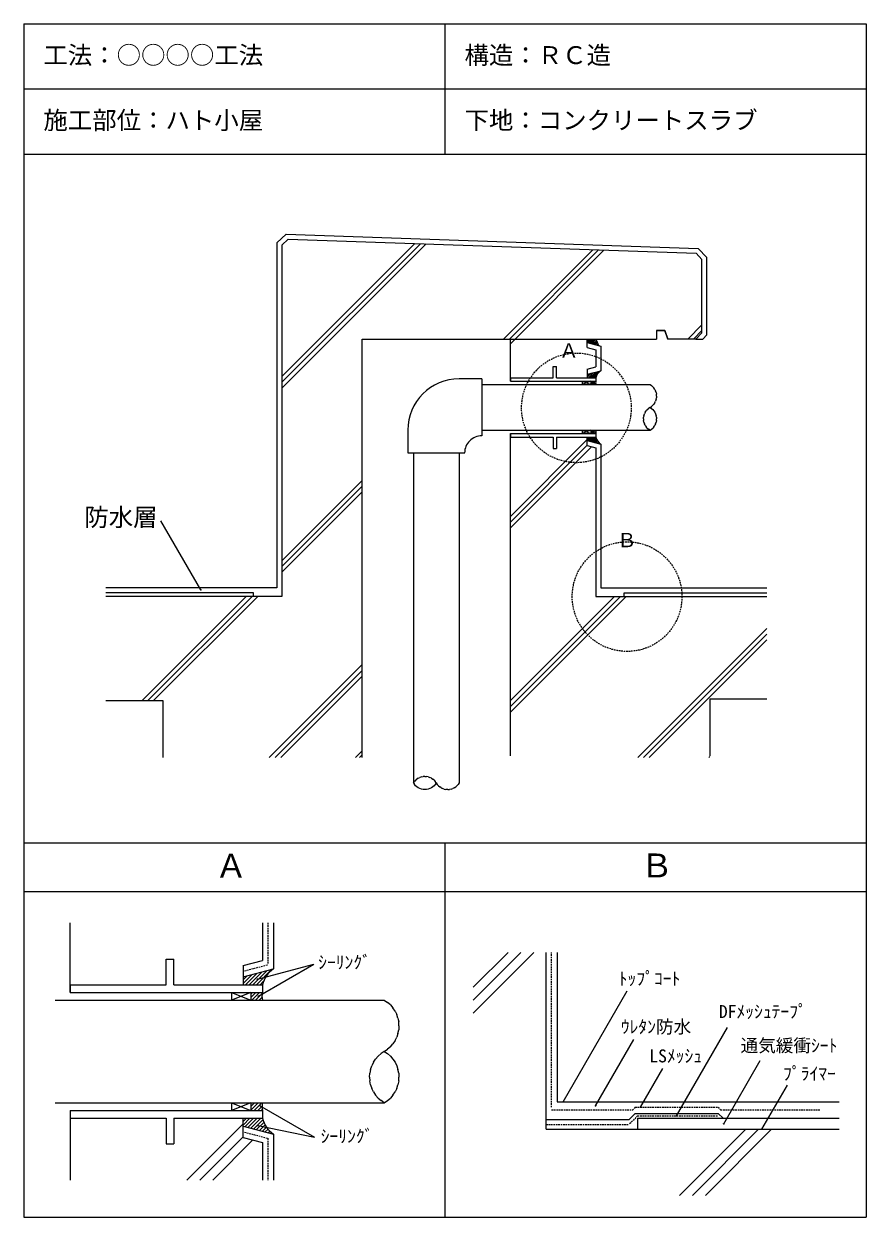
# Model space of a CAD drawing. Units: millimetres, scale not verified. Extents: x -517 to 518, y -673 to 792.
import ezdxf
from ezdxf.enums import TextEntityAlignment as Align

# ---------------------------------------------------------------- set-up
doc = ezdxf.new("R2010")
doc.units = ezdxf.units.MM
doc.header["$PDMODE"] = 32
doc.header["$PDSIZE"] = 0.8
doc.linetypes.add('DASHED2', pattern=[3, 2, -1])
doc.layers.add('0-0', color=7, linetype='Continuous', lineweight=13)
doc.styles.add('ＭＳ ゴシック', font='')
doc.styles.get('ＭＳ ゴシック').set_extended_font_data('MS Gothic')

msp = doc.modelspace()

# ---------------------------------------------------------------- linework, layer by layer
at = {"layer": '0-0'}
for p, q in [((-516.864, 792.357), (-516.864, -673.469)), ((-516.864, 792.357), (517.853, 792.357)), ((0.494, 792.357), (0.494, 632.357)), ((517.853, 792.357), (517.853, -673.469)), ((-516.864, 712.357), (517.853, 712.357)), ((-516.864, 632.357), (517.853, 632.357)), ((-192.363, 527.981), (-199.916, 520.687)), ((-192.363, 527.981), (308.896, 510.476)), ((-199.916, 359.115), (-36.493, 522.538)), ((-199.916, 352.044), (-29.66, 522.299)), ((-199.916, 344.973), (-22.828, 522.06)), ((-199.916, 520.687), (-199.916, 89.101)), ((72.466, 405.222), (182.146, 514.903)), ((79.537, 405.222), (188.979, 514.664)), ((80.784, 399.398), (195.811, 514.425)), ((308.896, 510.476), (316.19, 502.923)), ((316.19, 502.923), (308.896, 510.476)), ((316.19, 412.646), (316.19, 502.923)), ((298.74, 405.222), (316.19, 422.672)), ((305.811, 405.222), (316.19, 415.601)), ((316.19, 412.646), (308.765, 405.222)), ((-101.216, 405.222), (260.19, 405.222)), ((-101.216, -108.83), (-101.216, 405.222)), ((80.784, 353.422), (80.784, 405.222)), ((175.284, 394.722), (175.284, 405.222)), ((308.765, 405.222), (274.19, 405.222)), ((175.284, 394.722), (185.784, 391.908)), ((185.784, 391.908), (185.784, 370.935)), ((175.284, 368.122), (185.784, 370.935)), ((175.284, 368.122), (175.284, 357.622)), ((45.784, 356.222), (17.784, 356.222)), ((45.784, 356.222), (45.784, 286.222)), ((168.984, 353.422), (179.484, 349.222)), ((179.484, 353.422), (168.984, 349.222)), ((168.984, 353.422), (168.984, 349.222)), ((179.484, 353.422), (179.484, 349.222)), ((45.784, 349.222), (252.339, 349.222)), ((252.339, 349.222), (254.088, 348.044)), ((255.672, 346.646), (254.088, 348.044)), ((255.672, 346.646), (257.06, 345.055)), ((258.229, 343.296), (257.06, 345.055)), ((258.229, 343.296), (259.16, 341.401)), ((259.836, 339.4), (259.16, 341.401)), ((259.836, 339.4), (260.247, 337.329)), ((260.384, 335.222), (260.247, 337.329)), ((255.672, 323.797), (254.088, 322.4)), ((255.672, 323.797), (257.06, 325.389)), ((258.229, 327.147), (257.06, 325.389)), ((258.229, 327.147), (259.16, 329.043)), ((259.836, 331.043), (259.16, 329.043)), ((259.836, 331.043), (260.247, 333.114)), ((260.384, 335.222), (260.247, 333.114)), ((244.294, 307.222), (244.432, 309.329)), ((244.842, 311.4), (244.432, 309.329)), ((244.842, 311.4), (245.519, 313.401)), ((246.449, 315.296), (245.519, 313.401)), ((246.449, 315.296), (247.619, 317.055)), ((249.007, 318.646), (247.619, 317.055)), ((249.007, 318.646), (250.59, 320.044)), ((252.339, 321.222), (250.59, 320.044)), ((252.339, 321.222), (254.088, 322.4)), ((252.339, 321.222), (254.088, 320.044)), ((254.088, 320.044), (255.672, 318.646)), ((255.672, 318.646), (257.06, 317.055)), ((257.06, 317.055), (258.229, 315.296)), ((258.229, 315.296), (259.16, 313.401)), ((259.16, 313.401), (259.836, 311.4)), ((260.247, 309.329), (259.836, 311.4)), ((260.247, 309.329), (260.384, 307.222)), ((-45.216, 293.222), (-45.216, 265.222)), ((45.784, 293.222), (252.339, 293.222)), ((168.984, 293.222), (179.484, 289.022)), ((179.484, 293.222), (168.984, 289.022)), ((168.984, 293.222), (168.984, 289.022)), ((179.484, 293.222), (179.484, 289.022)), ((244.294, 307.222), (244.432, 305.114)), ((244.842, 303.043), (244.432, 305.114)), ((244.842, 303.043), (245.519, 301.043)), ((246.449, 299.147), (245.519, 301.043)), ((246.449, 299.147), (247.619, 297.389)), ((249.007, 295.797), (247.619, 297.389)), ((249.007, 295.797), (250.59, 294.4)), ((252.339, 293.222), (250.59, 294.4)), ((252.339, 293.222), (254.088, 294.4)), ((254.088, 294.4), (255.672, 295.797)), ((257.06, 297.389), (255.672, 295.797)), ((257.06, 297.389), (258.229, 299.147)), ((259.16, 301.043), (258.229, 299.147)), ((259.16, 301.043), (259.836, 303.043)), ((260.247, 305.114), (259.836, 303.043)), ((260.247, 305.114), (260.384, 307.222)), ((80.784, -106.899), (80.784, 289.022)), ((80.784, 187.266), (175.284, 281.766)), ((175.284, 274.322), (175.284, 284.822)), ((-45.216, 265.222), (24.784, 265.222)), ((-38.216, 265.222), (-38.216, -140.137)), ((17.784, 265.222), (17.784, -140.137)), ((80.784, 180.195), (175.284, 274.695)), ((80.784, 173.124), (180.567, 272.906)), ((175.284, 274.322), (185.784, 271.508)), ((185.784, 271.508), (185.784, 89.101)), ((-199.916, 132.841), (-101.216, 231.541)), ((-199.916, 125.769), (-101.216, 224.469)), ((-199.916, 118.698), (-101.216, 217.398)), ((-299.586, 97.231), (-348.482, 181.92)), ((-199.916, 89.101), (-416.216, 89.101)), ((-371.586, -38.83), (-243.655, 89.101)), ((-364.515, -38.83), (-236.584, 89.101)), ((-357.444, -38.83), (-229.513, 89.101)), ((80.784, -53.15), (223.035, 89.101)), ((80.784, -46.079), (215.964, 89.101)), ((80.784, -39.008), (208.893, 89.101)), ((185.784, 89.101), (395.784, 89.101)), ((237.236, -108.83), (395.784, 49.718)), ((244.308, -108.83), (395.784, 42.647)), ((251.379, -108.83), (395.784, 35.576)), ((-215.312, -108.83), (-101.216, 5.266)), ((-208.241, -108.83), (-101.216, -1.805)), ((-201.17, -108.83), (-101.216, -8.876)), ((-416.216, -38.83), (-346.216, -38.83)), ((-346.216, -38.83), (-346.216, -108.83)), ((325.784, -36.899), (325.784, -106.899)), ((325.784, -36.899), (395.784, -36.899)), ((-109.552, -108.83), (-101.216, -100.494)), ((-104.602, -108.83), (-101.216, -105.444)), ((324.753, -108.83), (325.784, -107.799)), ((-38.216, -140.137), (-37.035, -138.384)), ((-38.216, -140.137), (-38.216, -140.137)), ((-38.216, -140.137), (-37.035, -141.889)), ((-35.637, -136.801), (-37.035, -138.384)), ((-35.637, -143.472), (-37.035, -141.889)), ((-35.637, -136.801), (-34.045, -135.414)), ((-34.045, -144.86), (-35.637, -143.472)), ((-32.287, -134.245), (-34.045, -135.414)), ((-32.287, -146.029), (-34.045, -144.86)), ((-32.287, -134.245), (-30.391, -133.314)), ((-30.391, -146.959), (-32.287, -146.029)), ((-28.39, -132.639), (-30.391, -133.314)), ((-28.39, -132.639), (-26.319, -132.229)), ((-24.22, -132.092), (-26.319, -132.229)), ((-24.22, -132.092), (-22.112, -132.229)), ((-20.041, -132.639), (-22.112, -132.229)), ((-20.041, -132.639), (-18.04, -133.314)), ((-16.144, -134.245), (-18.04, -133.314)), ((-16.144, -146.029), (-18.04, -146.959)), ((-16.144, -134.245), (-14.386, -135.414)), ((-14.386, -144.86), (-16.144, -146.029)), ((-12.794, -136.801), (-14.386, -135.414)), ((-12.794, -143.472), (-14.386, -144.86)), ((-12.794, -136.801), (-11.396, -138.384)), ((-11.396, -141.889), (-12.794, -143.472)), ((-10.216, -140.137), (-11.396, -138.384)), ((-10.216, -140.137), (-11.396, -141.889)), ((-10.216, -140.137), (-9.035, -141.889)), ((-7.637, -143.472), (-9.035, -141.889)), ((-7.637, -143.472), (-6.045, -144.86)), ((-4.287, -146.029), (-6.045, -144.86)), ((-4.287, -146.029), (-2.391, -146.959)), ((11.856, -146.029), (9.96, -146.959)), ((11.856, -146.029), (13.614, -144.86)), ((15.206, -143.472), (13.614, -144.86)), ((15.206, -143.472), (16.604, -141.889)), ((17.784, -140.137), (16.604, -141.889)), ((-28.39, -147.635), (-30.391, -146.959)), ((-26.319, -148.044), (-28.39, -147.635)), ((-24.212, -148.182), (-26.319, -148.044)), ((-22.112, -148.044), (-24.212, -148.182)), ((-20.041, -147.635), (-22.112, -148.044)), ((-18.04, -146.959), (-20.041, -147.635)), ((-0.39, -147.635), (-2.391, -146.959)), ((-0.39, -147.635), (1.681, -148.044)), ((3.788, -148.182), (1.681, -148.044)), ((3.788, -148.182), (5.888, -148.044)), ((7.959, -147.635), (5.888, -148.044)), ((7.959, -147.635), (9.96, -146.959)), ((-516.864, -213.469), (517.853, -213.469)), ((0.494, -213.469), (0.494, -673.469)), ((-516.864, -273.469), (517.853, -273.469)), ((-460.128, -397.524), (-460.128, -311.974)), ((-223.878, -311.974), (-223.878, -358.119)), ((35.202, -422.878), (109.725, -348.354)), ((35.202, -406.968), (93.815, -348.354)), ((35.202, -391.058), (77.905, -348.354)), ((124.623, -565.505), (124.623, -348.354)), ((-247.503, -364.449), (-223.878, -358.119)), ((-247.503, -364.449), (-247.503, -388.074)), ((-229.905, -381.315), (-160.766, -362.789)), ((-228.813, -402.076), (-160.766, -362.789)), ((145.604, -531.755), (224.316, -395.422)), ((-478.528, -406.974), (-74.13, -406.974)), ((-261.678, -397.524), (-238.053, -406.974)), ((-238.053, -397.524), (-261.678, -406.974)), ((-261.678, -397.524), (-261.678, -406.974)), ((-238.053, -397.524), (-238.053, -406.974)), ((-74.13, -406.974), (-70.194, -409.625)), ((-66.631, -412.769), (-70.194, -409.625)), ((-66.631, -412.769), (-63.508, -416.35)), ((-60.877, -420.306), (-63.508, -416.35)), ((-60.877, -420.306), (-58.783, -424.571)), ((-57.261, -429.072), (-58.783, -424.571)), ((-57.261, -429.072), (-56.338, -433.733)), ((-56.028, -438.474), (-56.338, -433.733)), ((-56.028, -438.474), (-56.338, -443.216)), ((-60.877, -456.642), (-58.783, -452.377)), ((-57.261, -447.876), (-58.783, -452.377)), ((-57.261, -447.876), (-56.338, -443.216)), ((284.97, -549.005), (347.549, -440.615)), ((-74.129, -469.974), (-70.194, -467.324)), ((-66.631, -464.179), (-70.194, -467.324)), ((-66.631, -464.179), (-63.508, -460.598)), ((-60.877, -456.642), (-63.508, -460.598)), ((185.469, -536.65), (232.486, -455.214)), ((-87.382, -483.306), (-89.476, -487.571)), ((-87.382, -483.306), (-84.751, -479.35)), ((-81.628, -475.769), (-84.751, -479.35)), ((-81.628, -475.769), (-78.065, -472.625)), ((-74.129, -469.974), (-78.065, -472.625)), ((-74.129, -469.974), (-70.194, -472.625)), ((-70.194, -472.625), (-66.631, -475.769)), ((-66.631, -475.769), (-63.508, -479.35)), ((-63.508, -479.35), (-60.877, -483.306)), ((-60.877, -483.306), (-58.783, -487.571)), ((342.879, -558.755), (387.781, -480.983)), ((-92.23, -501.474), (-91.921, -496.733)), ((-90.998, -492.072), (-91.921, -496.733)), ((-90.998, -492.072), (-89.476, -487.571)), ((-58.783, -487.571), (-57.261, -492.072)), ((-56.338, -496.733), (-57.261, -492.072)), ((-56.338, -496.733), (-56.028, -501.474)), ((240.764, -538.544), (268.209, -491.009)), ((-92.23, -501.474), (-91.921, -506.216)), ((-90.998, -510.876), (-91.921, -506.216)), ((-90.998, -510.876), (-89.476, -515.377)), ((-58.783, -515.377), (-57.261, -510.876)), ((-56.338, -506.216), (-57.261, -510.876)), ((-56.338, -506.216), (-56.028, -501.474)), ((389.858, -565.505), (421.223, -511.18)), ((-87.382, -519.642), (-89.476, -515.377)), ((-87.382, -519.642), (-84.751, -523.598)), ((-81.628, -527.179), (-84.751, -523.598)), ((-81.628, -527.179), (-78.065, -530.324)), ((-70.194, -530.324), (-66.631, -527.179)), ((-63.508, -523.598), (-66.631, -527.179)), ((-63.508, -523.598), (-60.877, -519.642)), ((-58.783, -515.377), (-60.877, -519.642)), ((-478.528, -532.974), (-74.129, -532.974)), ((-261.678, -532.974), (-238.053, -542.424)), ((-238.053, -532.974), (-261.678, -542.424)), ((-261.678, -532.974), (-261.678, -542.424)), ((-238.053, -532.974), (-238.053, -542.424)), ((-227.222, -536.375), (-160, -575.186)), ((-74.129, -532.974), (-78.065, -530.324)), ((-74.13, -532.974), (-70.194, -530.324)), ((-460.128, -542.424), (-460.128, -627.974)), ((-247.503, -575.499), (-247.503, -551.874)), ((-316.729, -627.974), (-247.503, -558.749)), ((-229.276, -561.022), (-160, -575.186)), ((124.623, -565.505), (484.794, -565.505)), ((288.653, -646.723), (369.871, -565.505)), ((304.563, -646.723), (385.781, -565.505)), ((320.473, -646.723), (401.691, -565.505)), ((-300.819, -627.974), (-247.503, -574.659)), ((-284.909, -627.974), (-235.618, -578.684)), ((-247.503, -575.499), (-223.878, -581.829)), ((-223.878, -581.829), (-223.878, -627.974)), ((-516.864, -673.469), (517.853, -673.469))]:
    msp.add_line(p, q, dxfattribs=at)
at = {"layer": '0-0', "color": 4}
for p, q in [((-194.698, 534.066), (-205.916, 523.234)), ((-205.916, 523.234), (-205.916, 99.601)), ((322.19, 410.161), (322.19, 505.348)), ((175.284, 400.933), (191.784, 396.512)), ((191.784, 396.512), (191.784, 366.331)), ((308.765, 405.222), (317.25, 405.222)), ((322.19, 410.161), (317.25, 405.222)), ((175.284, 361.91), (191.784, 366.331)), ((175.284, 280.533), (191.784, 276.112)), ((191.784, 276.112), (191.784, 99.601)), ((-205.916, 99.601), (-416.216, 99.601)), ((191.784, 99.601), (395.784, 99.601)), ((-210.378, -311.974), (-210.378, -368.478)), ((138.123, -348.354), (138.123, -531.755)), ((-247.503, -378.425), (-210.378, -368.478)), ((138.123, -531.755), (484.794, -531.755)), ((234.123, -546.005), (336.083, -546.005)), ((336.083, -546.005), (342.083, -552.005)), ((-247.503, -561.523), (-210.378, -571.471)), ((-210.378, -571.471), (-210.378, -627.974))]:
    msp.add_line(p, q, dxfattribs=at)
at = {"layer": '0-0', "color": 2}
for p, q in [((175.284, 401.848), (178.658, 405.222)), ((175.284, 403.828), (176.678, 405.222)), ((176.125, 400.708), (180.638, 405.222)), ((177.686, 400.29), (182.618, 405.222)), ((179.248, 399.871), (184.598, 405.222)), ((180.809, 399.453), (185.988, 404.632)), ((182.371, 399.035), (186.511, 403.175)), ((183.932, 398.616), (187.057, 401.741)), ((185.494, 398.198), (187.625, 400.329)), ((187.055, 397.779), (188.214, 398.938)), ((188.617, 397.361), (188.824, 397.568)), ((175.284, 358.29), (180.229, 363.235)), ((175.284, 360.27), (177.525, 362.51)), ((176.596, 357.622), (182.934, 363.96)), ((178.576, 357.622), (185.639, 364.684)), ((179.484, 350.611), (182.295, 353.422)), ((179.484, 352.591), (180.316, 353.422)), ((180.075, 349.222), (184.275, 353.422)), ((180.556, 357.622), (188.343, 365.409)), ((182.055, 349.222), (185.681, 352.847)), ((182.536, 357.622), (191.048, 366.134)), ((184.516, 357.622), (186.445, 359.551)), ((184.035, 349.222), (185.581, 350.768)), ((179.484, 289.234), (183.472, 293.222)), ((179.484, 291.214), (181.492, 293.222)), ((179.484, 293.194), (179.513, 293.222)), ((181.252, 289.022), (185.452, 293.222)), ((175.284, 281.074), (179.032, 284.822)), ((175.284, 283.054), (177.052, 284.822)), ((176.42, 280.229), (181.012, 284.822)), ((177.981, 279.811), (182.992, 284.822)), ((179.542, 279.392), (184.972, 284.822)), ((181.104, 278.974), (186.057, 283.927)), ((182.665, 278.556), (186.613, 282.503)), ((183.232, 289.022), (185.61, 291.4)), ((184.227, 278.137), (187.276, 281.186)), ((185.212, 289.022), (185.71, 289.52)), ((185.788, 277.719), (188.036, 279.966)), ((187.35, 277.3), (188.888, 278.838)), ((188.911, 276.882), (189.828, 277.798)), ((190.473, 276.464), (190.854, 276.845)), ((-247.503, -386.57), (-236.377, -375.444)), ((-247.503, -382.116), (-242.462, -377.075)), ((-244.552, -388.074), (-230.292, -373.814)), ((-240.097, -388.074), (-224.206, -372.183)), ((-235.643, -388.074), (-218.121, -370.552)), ((-231.188, -388.074), (-212.036, -368.922)), ((-226.733, -388.074), (-222.392, -383.733)), ((-238.053, -403.849), (-231.728, -397.524)), ((-238.053, -399.394), (-236.183, -397.524)), ((-236.724, -406.974), (-227.274, -397.524)), ((-232.269, -406.974), (-224.112, -398.817)), ((-227.814, -406.974), (-224.336, -403.496)), ((-238.053, -541.947), (-229.08, -532.974)), ((-238.053, -537.492), (-233.535, -532.974)), ((-238.053, -533.037), (-237.99, -532.974)), ((-234.076, -542.424), (-224.626, -532.974)), ((-229.621, -542.424), (-224.27, -537.074)), ((-225.166, -542.424), (-224.046, -541.304)), ((-247.503, -560.307), (-239.071, -551.874)), ((-247.503, -555.852), (-243.526, -551.874)), ((-244.949, -562.207), (-234.616, -551.874)), ((-241.436, -563.149), (-230.161, -551.874)), ((-237.922, -564.09), (-225.706, -551.874)), ((-234.409, -565.031), (-223.266, -553.888)), ((-230.896, -565.973), (-222.014, -557.092)), ((-227.382, -566.914), (-220.523, -560.055)), ((-223.869, -567.856), (-218.812, -562.799)), ((-220.356, -568.797), (-216.896, -565.337)), ((-216.842, -569.739), (-214.781, -567.677)), ((-213.329, -570.68), (-212.471, -569.822))]:
    msp.add_line(p, q, dxfattribs=at)
at = {"layer": '0-0', "color": 134}
for p, q in [((133.284, 371.622), (137.484, 371.622)), ((133.284, 357.622), (133.284, 371.622)), ((137.484, 357.622), (137.484, 371.622)), ((80.784, 357.622), (133.284, 357.622)), ((80.784, 357.622), (80.784, 353.422)), ((80.784, 357.622), (80.784, 353.422)), ((80.784, 353.422), (185.784, 353.422)), ((137.484, 357.622), (185.784, 357.622)), ((185.784, 357.622), (185.784, 353.422)), ((80.784, 289.022), (80.784, 284.822)), ((80.784, 289.022), (185.784, 289.022)), ((80.784, 289.022), (80.784, 284.822)), ((137.484, 284.822), (137.484, 270.822)), ((137.484, 284.822), (185.784, 284.822)), ((185.784, 289.022), (185.784, 284.822)), ((-342.003, -356.574), (-332.553, -356.574)), ((-342.003, -388.074), (-342.003, -356.574)), ((-332.553, -388.074), (-332.553, -356.574)), ((-460.128, -388.074), (-342.003, -388.074)), ((-460.128, -388.074), (-460.128, -397.524)), ((-460.128, -388.074), (-460.128, -397.524)), ((-332.553, -388.074), (-223.878, -388.074)), ((-223.878, -388.074), (-223.878, -397.524)), ((-460.128, -397.524), (-223.878, -397.524)), ((-460.128, -542.424), (-460.128, -551.874)), ((-460.128, -542.424), (-223.878, -542.424)), ((-460.128, -542.424), (-460.128, -551.874)), ((-332.553, -551.874), (-332.553, -583.374)), ((-332.553, -551.874), (-223.878, -551.874)), ((-223.878, -542.424), (-223.878, -551.874))]:
    msp.add_line(p, q, dxfattribs=at)
at = {"layer": '0-0', "color": 3}
for p, q in [((-234.916, 93.301), (-416.216, 93.301)), ((-234.916, 89.101), (-234.916, 93.301)), ((220.784, 89.101), (220.784, 93.301)), ((220.784, 93.301), (395.784, 93.301)), ((237.123, -552.005), (484.794, -552.005)), ((237.123, -552.005), (237.123, -565.505))]:
    msp.add_line(p, q, dxfattribs=at)
at = {"layer": '0-0', "color": 5, "linetype": 'DASHED2'}
for p, q in [((-217.128, -311.974), (-217.128, -363.298)), ((131.373, -538.544), (131.373, -348.354)), ((-245.756, -370.969), (-217.128, -363.298)), ((131.373, -541.544), (231.123, -541.544)), ((234.123, -538.544), (231.123, -541.544)), ((234.123, -538.544), (336.083, -538.544)), ((237.123, -549.005), (226.623, -559.505)), ((237.123, -549.005), (336.083, -549.005)), ((124.623, -559.505), (226.623, -559.505))]:
    msp.add_line(p, q, dxfattribs=at)
at = {"layer": '0-0', "color": 4}
for points in [[(-194.698, 534.066), (311.528, 516.388), (322.19, 505.348)], [(124.623, -553.505), (226.623, -553.505), (234.123, -546.005)]]:
    msp.add_lwpolyline(points, dxfattribs=at)
at = {"layer": '0-0'}
for points in [[(274.19, 405.222), (270.69, 415.722), (260.19, 415.722), (260.19, 405.222)], [(260.19, 415.722), (270.69, 415.722), (274.19, 405.222)]]:
    msp.add_lwpolyline(points, dxfattribs=at)
at = {"layer": '0-0', "color": 134}
for points in [[(80.784, 284.822), (133.284, 284.822), (133.284, 270.822), (137.484, 270.822)], [(-460.128, -551.874), (-342.003, -551.874), (-342.003, -583.374), (-332.553, -583.374)]]:
    msp.add_lwpolyline(points, dxfattribs=at)
at = {"layer": '0-0', "color": 5, "linetype": 'DASHED2'}
for points in [[(336.083, -538.544), (339.083, -541.544), (462.083, -541.544)], [(-245.756, -568.979), (-217.128, -576.65), (-217.128, -627.974)]]:
    msp.add_lwpolyline(points, dxfattribs=at)
at = {"layer": '0-0', "color": 1, "linetype": 'DASHED2'}
for centre in [(161.911, 320.651), (224.176, 88.811)]:
    msp.add_circle(centre, 67.35, dxfattribs=at)
at = {"layer": '0-0', "color": 2}
for centre, radius, start, end in [((263.977, 431.848), 82.602, 198.80486, 204.74803), ((195.767, 351.322), 10.201, 168.1203, 191.8797), ((201.202, 353.422), 15.98, 126.11208, 164.76181), ((198.129, 291.122), 12.522, 170.34553, 189.65447), ((201.202, 289.022), 15.98, 195.23819, 233.88792), ((-189.188, -397.524), 35.955, 126.11208, 164.76181), ((-201.417, -402.249), 22.953, 168.1203, 191.8797), ((-196.103, -537.699), 28.174, 170.34553, 189.65447), ((-189.188, -542.424), 35.955, 195.23819, 233.88792)]:
    msp.add_arc(centre, radius, start, end, dxfattribs=at)
at = {"layer": '0-0'}
for centre, radius, start in [((17.784, 293.222), 63, 90), ((45.597, 265.222), 21.001, 89.48796)]:
    msp.add_arc(centre, radius, start, 180, dxfattribs=at)
for p in [(-299.586, 97.231), (-229.905, -381.315), (-228.813, -402.076), (-227.222, -536.375), (145.604, -531.755), (185.469, -536.65), (240.764, -538.544), (284.97, -549.005), (-229.276, -561.022), (342.879, -558.755), (389.858, -565.505)]:
    msp.add_point(p, dxfattribs=at)

# ---------------------------------------------------------------- texts
at = {"layer": '0-0', "style": 'ＭＳ ゴシック'}
for s, height, p in [('工法：○○○○工法', 21.99, (-492.864, 736.357)), ('構造：ＲＣ造', 21.99, (24.494, 736.357)), ('施工部位：ハト小屋', 21.99, (-492.864, 656.357)), ('下地：コンクリートスラブ', 21.99, (24.494, 656.357)), ('Ａ', 17.6, (140.72, 377.004)), ('防水層', 21.99, (-442.566, 168.721)), ('Ｂ', 17.6, (211.885, 144.123)), ('Ａ', 29.33, (-282.268, -265.32)), ('Ｂ', 29.33, (240.689, -264.973)), ('ｼｰﾘﾝｸﾞ', 15.85, (-155.336, -373.09)), ('ﾄｯﾌﾟｺｰﾄ', 15.85, (213.925, -393.074)), ('DFﾒｯｼｭﾃｰﾌﾟ', 15.85, (336.968, -433.599)), ('ｳﾚﾀﾝ防水', 15.85, (216.395, -452.326)), ('通気緩衝ｼｰﾄ', 15.85, (363.656, -475.318)), ('LSﾒｯｼｭ', 15.85, (251.549, -488.136)), ('ﾌﾟﾗｲﾏｰ', 15.85, (415.817, -509.82)), ('ｼｰﾘﾝｸﾞ', 15.85, (-152.255, -586.695))]:
    msp.add_text(s, height=height, dxfattribs=at).set_placement(p, align=Align.BOTTOM_LEFT)

doc.saveas('drawing.dxf')
